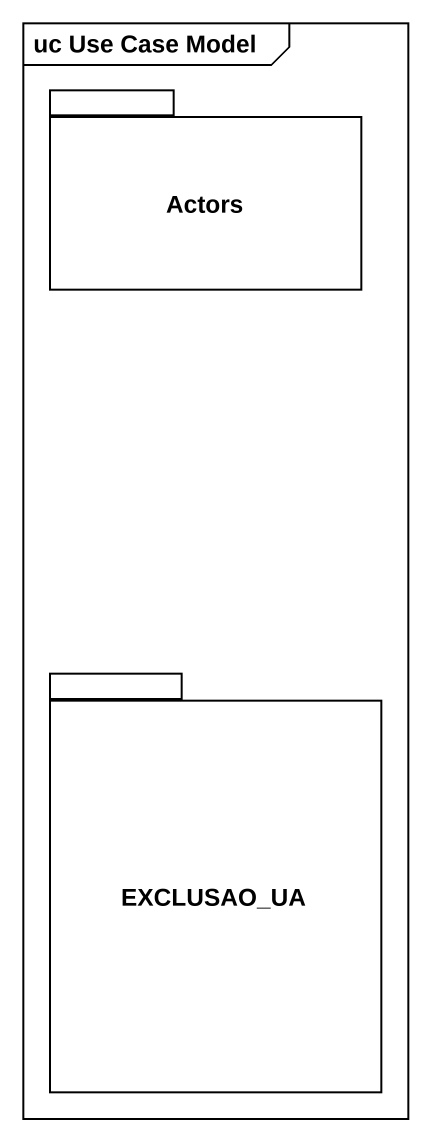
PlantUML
@startuml
mainframe uc Use Case Model
package Actors {
}
package EXCLUSAO_UA {
}
@enduml
